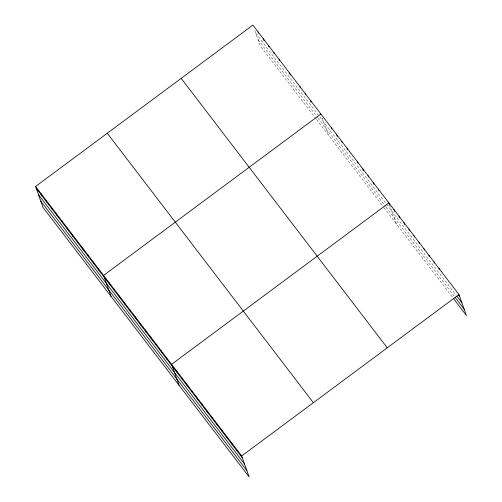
<?xml version="1.0" encoding="UTF-8"?>
<svg xmlns="http://www.w3.org/2000/svg" width="502" height="502" viewBox="0 0 502 502"><rect width="100%" height="100%" fill="white"/><g stroke="black" fill="none" stroke-linecap="round" stroke-linejoin="round"><path stroke-width="0.38" stroke-dasharray="2.51 1.88" d="M255.794 33.264L455.967 294.994M258.103 39.746L317.553 117.474M318.03 118.102L385.561 206.397M386.038 207.025L454.184 296.124M315.99 118.798L260.343 46.04L254.301 29.066M316.467 119.42L383.522 207.1M383.999 207.721L452.785 297.661M389.571 204.816L396.367 223.886M322.309 117.989L328.358 134.963"/><path stroke-width="0.75" d="M35.567 186.493L241.657 455.96L249.111 476.9L43.021 207.433L35.567 186.493L252.889 25.1L458.979 294.567L466.433 315.507L453.243 298.251M320.897 114.023L103.575 275.416L111.03 296.356M241.657 455.96L458.979 294.567M458.276 294.649L459.644 296.431M456.883 296.18L461.884 302.725M455.094 297.316L464.193 309.213M181.172 78.362L387.262 347.823M107.284 133.237L313.373 402.698M36.232 188.363L242.322 457.824M38.472 194.657L244.562 464.118M40.781 201.139L246.871 470.606M438.961 268.388L439.401 269.63M433.954 261.843L434.399 263.092M428.946 255.298L429.392 256.547M423.945 248.754L424.385 250.002M418.938 242.209L419.383 243.457M413.93 235.67L414.376 236.913M408.929 229.125L409.375 230.368M403.922 222.581L404.587 224.444M398.921 216.036L399.586 217.899M393.913 209.491L394.578 211.361M389.571 204.816L388.906 202.946L171.584 364.339L179.038 385.285M378.445 189.267L378.891 190.509M373.212 182.427L373.877 184.29M367.985 175.587L368.424 176.829M362.751 168.747L363.417 170.611M357.518 161.908L357.964 163.15M347.058 148.222L347.497 149.47M341.824 141.382L342.27 142.631M336.591 134.542L337.256 136.412M331.364 127.703L331.803 128.951M310.437 100.344L311.102 102.213M305.203 93.504L305.649 94.746M299.97 86.664L300.416 87.906M289.51 72.985L290.175 74.848M279.049 59.299L279.488 60.547M273.816 52.459L274.261 53.708M268.583 45.619L269.028 46.868M263.355 38.779L264.014 40.649M258.122 31.94L258.561 33.188M236.649 449.416L237.314 451.285M231.642 442.871L232.307 444.741M226.64 436.326L227.306 438.196M221.633 429.781L222.298 431.651M216.632 423.236L217.291 425.106M211.624 416.691L212.29 418.561M206.617 410.153L207.282 412.016M201.616 403.608L202.281 405.472M196.608 397.063L197.273 398.927M191.601 390.518L192.266 392.382M186.6 383.974L187.265 385.843M181.592 377.429L182.257 379.299M176.591 370.884L177.256 372.754M166.35 357.499L167.015 359.369M161.123 350.66L161.788 352.529M155.89 343.82L156.555 345.69M150.656 336.98L151.322 338.85M145.423 330.14L146.088 332.01M140.196 323.301L140.861 325.164M134.963 316.461L135.628 318.324M129.729 309.621L130.394 311.485M124.502 302.781L125.167 304.645M119.269 295.935L119.934 297.805M114.036 289.096L114.701 290.965M108.808 282.256L109.474 284.126M98.342 268.576L99.007 270.446M93.108 261.737L93.774 263.606M87.881 254.897L88.547 256.767M82.648 248.057L83.313 249.927M77.415 241.217L78.08 243.081M72.188 234.378L72.853 236.241M66.954 227.538L67.619 229.401M61.721 220.698L62.386 222.562M56.494 213.858L57.153 215.722M51.26 207.012L51.926 208.882M46.027 200.172L46.692 202.042M40.794 193.333L41.459 195.203"/></g></svg>
